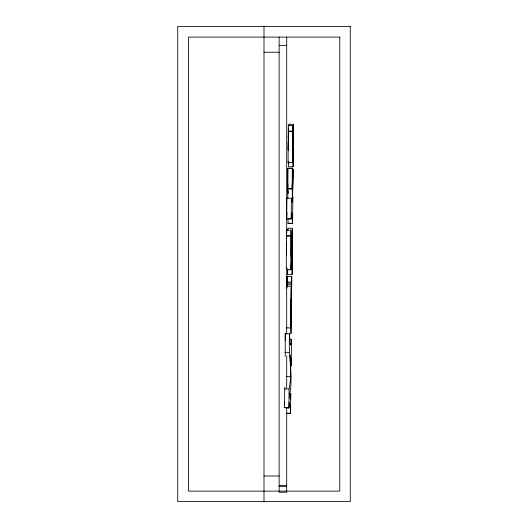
<?xml version="1.0" encoding="UTF-8"?>
<svg xmlns="http://www.w3.org/2000/svg" width="528" height="528" viewBox="0 0 528 528"><rect width="100%" height="100%" fill="white"/><g stroke="black" fill="none" stroke-linecap="round" stroke-linejoin="round"><path stroke-width="0.79" d="M286.447 288.13L287.166 286.216L287.192 276.441L291.733 276.494L290.994 333.61L291.027 299.072L290.618 327.901L286.077 327.842M284.843 387.11L284.295 407.642L288.922 407.986L289.232 401.973L290.552 406.943L290.598 413.51L286.816 413.464M290.618 327.901L290.809 292.875L291.1 286.955L291.628 286.928L291.707 286.268L291.733 276.494M292.604 223.608L292.849 196.72L292.426 202.574L293.284 169.231L292.505 193.552L292.34 168.274L287.8 168.221L287.542 188.701L292.169 189.044L292.274 183.658L292.38 202.561L291.39 198.231L286.849 198.178L286.592 218.691L291.218 219.028L291.509 212.362L292.446 216.091L292.604 223.608L288.064 223.549L288.024 219.384M287.8 168.221L287.965 193.499L288.017 191.519M287.734 230.67L288.017 228.235L292.558 228.287L292.116 274.408L287.575 274.355L287.615 269.696L292.156 269.749L292.42 241.567L290.908 269.458L290.783 267.274L291.014 230.122L286.473 230.069L286.295 268.726M288.565 162.109L288.526 166.769L293.066 166.822L293.568 124.304L289.034 124.252L288.856 125.816M292.116 274.408L292.156 269.749M293.066 166.822L293.456 137.518L292.624 162.617L288.083 162.565L288.321 125.44L292.855 125.492L292.802 137.947M288.196 142.065L288.209 149.833L288.559 136.976M287.285 287.008L287.192 276.441M292.736 142.118L292.75 149.886L293.568 124.304M289.245 393.782L290.756 393.802L290.624 399.696L289.522 396.964L290.954 385.011L291.073 375.078L290.044 355.139L291.119 359.462L291.192 366.175L291.522 339.623L289.918 339.319M291.436 339.332C291.641 353.965 289.08 336.89 289.76 333.795L285.219 333.742L285.232 356.433M286.711 233.363L286.473 230.069M288.552 128.74L288.262 137.894M288.922 407.986L289.073 388.997C292.994 370.781 287.819 352.189 289.76 333.795M291.218 219.028L291.39 198.231M292.169 189.044L292.34 168.274M292.624 162.617L292.855 125.492M290.598 413.51L290.756 393.802M286.684 218.975L286.968 212.309M287.635 188.991L287.734 183.605L287.833 198.614M286.44 242.293L286.387 255.453M284.414 405.557L284.691 401.92M288.526 150.566L288.559 149.068M287.8 268.798L287.575 274.355M288.704 163.739L288.75 162.34M286.546 238.379L286.671 236.597M288.083 162.565L288.215 161.746M292.558 228.287L291.007 256.357L291.014 230.122M279.134 45.382L286.697 45.382M264 52.232L279.134 52.232M264 475.979L279.134 475.979M279.134 485.351L286.697 485.351M279.134 486.341L286.697 486.341M288.248 131.096L292.789 131.149M288.334 131.366L292.875 131.419M287.885 168.505L292.426 168.557M287.542 188.701L292.083 188.76M291.06 218.44L292.571 218.46M286.592 218.691L291.133 218.744M287.978 223.265L292.519 223.318M286.407 235.719L290.941 235.772M286.493 236.009L291.034 236.062M287.12 282.104L291.661 282.157M287.212 283.1L291.753 283.153M287.206 284.704L291.746 284.757M287.166 286.216L291.707 286.268M289.252 339.596L291.522 339.623M289.852 343.966L291.37 343.985M284.988 352.321L289.529 352.374M286.235 376.345L290.776 376.405M284.533 388.945L289.073 388.997M289.324 394.06L290.842 394.079M288.295 407.504L290.565 407.53M284.295 407.642L288.836 407.702M286.73 413.186L290.512 413.233M288.321 125.44L288.585 126.317M285.219 333.742L285.338 340.699M286.849 198.178L286.942 198.548M289.034 124.252L289.087 124.892M286.697 37.099L286.697 233.231M286.697 235.706L286.697 238.174M286.697 267.835L286.697 333.947M286.697 355.997L286.697 388.126M286.697 407.768L286.697 492.241L279.134 492.241L279.134 37.099M264 26.4L264 501.6M291.449 302.577L291.172 318.562L291.106 299.02L291.449 302.577M350.262 26.4L177.738 26.4L177.738 501.6L350.262 501.6L350.262 26.4M339.775 37.099L188.437 37.099L188.437 491.113L339.775 491.113L339.775 37.099"/></g></svg>
